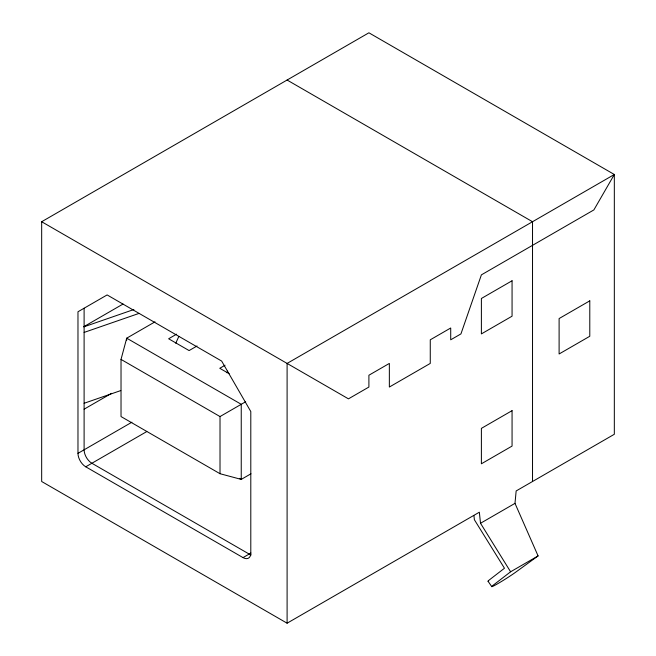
<?xml version="1.0" encoding="UTF-8"?>
<svg xmlns="http://www.w3.org/2000/svg" width="656" height="656" viewBox="0 0 656 656"><rect width="100%" height="100%" fill="white"/><g stroke="black" fill="none" stroke-linecap="round" stroke-linejoin="round"><path stroke-width="0.98" d="M514.993 503.357L516.157 490.95L614.328 434.272L614.328 174.496L368.902 32.8L41.672 221.728L41.672 481.504L287.098 623.2L479.347 512.205L480.512 523.267L510.598 571.786L493.345 585.103A15.793 0.877 -32.3 0 0 497.765 583.684A15.793 0.877 -32.3 0 0 515.6 572.253L538.084 555.919L514.993 503.357L480.512 523.267M250.969 473.788L241.244 479.397L220.014 473.714L121.024 416.56L121.024 359.406L126.715 338.176L155.013 321.842M84.107 326.524L123.057 304.031M176.595 334.175L168.641 338.767L189.092 350.575L197.046 345.983M84.107 409.18L111.553 393.338M225.074 365.228L219.768 368.287L229.149 373.699M250.928 553.041L243.023 557.608L85.747 466.801A10.988 6.347 60 0 1 77.974 453.345L131.913 422.202M85.747 466.801L146.764 431.574M121.024 359.406L220.014 416.56L245.664 401.751M510.598 571.786L538.084 555.919M83.755 326.885L133.898 309.509M84.107 332.428L139.097 313.379M84.107 403.276L120.77 390.574M287.098 80.032L532.524 221.728L532.524 481.504M41.672 221.728L348.451 398.848L368.902 387.04L368.902 375.232L389.352 363.424L389.352 387.04L430.262 363.424L430.262 339.808L450.713 328L450.713 339.808L460.938 333.904L481.389 274.864L593.877 209.92L614.328 174.496L287.098 363.424L287.098 623.2M239.481 478.38L241.244 479.397L241.244 404.301L126.715 338.176L126.715 340.202M488.031 581.216L491.746 586.603M473.952 515.698L474.378 519.724L504.464 568.244L489.499 579.797A16.334 0.91 -32.3 0 0 488.507 581.175M220.014 416.56L220.014 473.714M84.107 308.222L84.107 449.803A10.988 6.347 60 0 0 91.881 463.259L249.157 554.066A10.988 6.347 60 0 0 251.166 554.919M77.974 453.345L77.974 311.764L107.125 294.929L221.646 361.062L250.797 411.542L250.797 553.123A10.988 6.347 60 0 1 243.023 557.608M226.919 372.764A105.477 60.901 -60 0 1 227.624 371.132M175.792 343.244A105.477 60.901 -60 0 1 178.858 336.43M512.065 280.768L481.389 298.48L481.389 333.904L512.065 316.192L512.065 280.768M589.785 300.842L559.109 318.554L559.109 353.978L589.785 336.266L589.785 300.842M512.065 410.656L481.389 428.368L481.389 463.792L512.065 446.08L512.065 410.656"/></g></svg>
